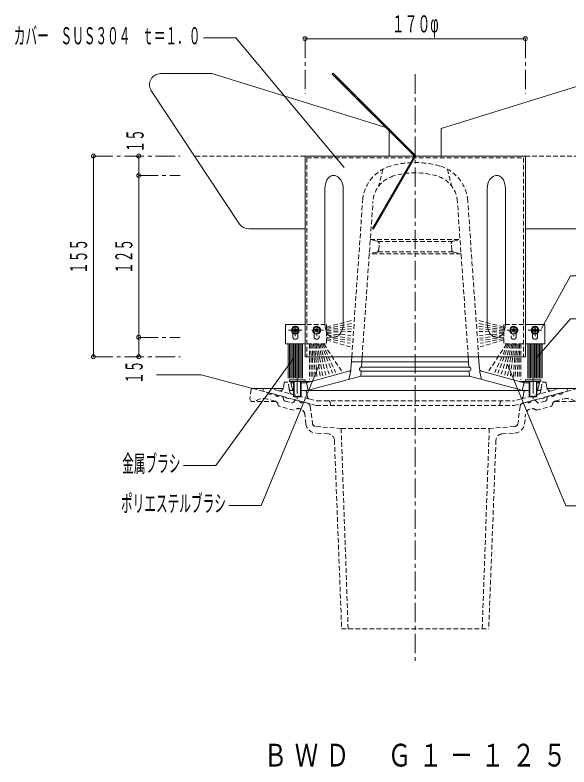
# Model space of a CAD drawing. Units: millimetres at full size, sheet at 1:3. Extents: x -309 to 334, y -545 to 530.
# Drawn here: x -309 to 119, y -545 to 35 of the extents above; entities that cross this region are included whole.
import ezdxf
from ezdxf.enums import TextEntityAlignment as Align

# ---------------------------------------------------------------- set-up
doc = ezdxf.new("R2010")
doc.units = ezdxf.units.MM
doc.header["$LTSCALE"] = 3
doc.header["$PDMODE"] = 32
doc.header["$PDSIZE"] = 3
for name, pattern in [('CHAIN1', [8, 5, -1, 1, -1]), ('CHAIN2', [12, 9, -1, 1, -1]), ('DASHED1', [1.8, 1.2, -0.6])]:
    doc.linetypes.add(name, pattern=pattern)
for name, color, linetype, lineweight in [('5-0_ 通芯', 4, 'CHAIN1', 9), ('5-2_ 鉄骨', 4, 'Continuous', 9), ('5-3_水切り', 3, 'Continuous', 9), ('5-4_イソバンド', 4, 'Continuous', 9), ('5-5_角波', 6, 'DASHED1', 9), ('5-9_建具', 4, 'DASHED1', 9), ('5-E_ 文字', 7, 'Continuous', 9), ('5-F_ 寸法', 7, 'Continuous', 9)]:
    doc.layers.add(name, color=color, linetype=linetype, lineweight=lineweight)
doc.layers.add('6-E_ 文字', color=7, linetype='Continuous')
doc.styles.add('超極細ゴシック', font='')
doc.styles.add('ＭＳ 明朝', font='')
doc.styles.get('超極細ゴシック').set_extended_font_data('超極細ゴシック')
doc.styles.get('ＭＳ 明朝').set_extended_font_data('MS Mincho')

msp = doc.modelspace()

# ---------------------------------------------------------------- linework, layer by layer
at = {"layer": '5-0_ 通芯'}
for p, q in [((0, -73.452), (-63.64, -9.812)), ((0, -10.316), (0, -463.292)), ((0, -73.452), (-32.5, -129.743))]:
    msp.add_line(p, q, dxfattribs=at)
at = {"layer": '5-2_ 鉄骨', "linetype": 'CHAIN1'}
for p, q in [((-91, -241.907), (-91, -261.168)), ((91, -241.907), (91, -261.168))]:
    msp.add_line(p, q, dxfattribs=at)
at = {"layer": '5-2_ 鉄骨'}
for p, q in [((-95, -247.494), (-96.25, -247.494)), ((-94, -247.494), (-94, -258.994)), ((-93.5, -247.494), (-93.5, -259.494)), ((-88.5, -247.494), (-88.5, -259.494)), ((-88, -247.494), (-88, -258.994)), ((88, -247.494), (88, -258.994)), ((88.5, -247.494), (88.5, -259.494)), ((93.5, -247.494), (93.5, -259.494)), ((94, -247.494), (94, -258.994)), ((95, -247.494), (96.25, -247.494)), ((-88, -258.994), (-94, -258.994)), ((-94, -258.994), (-93.5, -259.494)), ((-88.5, -259.494), (-93.5, -259.494)), ((-88, -258.994), (-88.5, -259.494)), ((88, -258.994), (94, -258.994)), ((88, -258.994), (88.5, -259.494)), ((88.5, -259.494), (93.5, -259.494)), ((94, -258.994), (93.5, -259.494))]:
    msp.add_line(p, q, dxfattribs=at)
at = {"layer": '5-2_ 鉄骨', "color": 7}
for p, q in [((-125.617, -252.85), (-101.736, -252.85)), ((125.617, -252.85), (101.736, -252.85))]:
    msp.add_line(p, q, dxfattribs=at)
msp.add_lwpolyline([(-125.617, -252.85), (-165.041, -242.287), (-199.743, -242.287)], dxfattribs=at)
at = {"layer": '5-3_水切り'}
for p, q in [((-85, -73.452), (-85, -228.452)), ((-85, -73.452), (85, -73.452)), ((85, -73.452), (85, -228.452)), ((-69.631, -98.452), (-69.631, -203.452)), ((-55.488, -98.452), (-55.488, -203.452)), ((55.488, -98.452), (55.488, -203.452)), ((69.631, -98.452), (69.631, -203.452)), ((-85, -228.452), (85, -228.452))]:
    msp.add_line(p, q, dxfattribs=at)
at = {"layer": '5-3_水切り', "linetype": 'DASHED1'}
for p, q in [((-83.5, -74.952), (-83.5, -228.452)), ((-83.5, -74.952), (83.5, -74.952)), ((83.5, -74.952), (83.5, -228.452))]:
    msp.add_line(p, q, dxfattribs=at)
at = {"layer": '5-3_水切り'}
for centre, radius, start, end in [((-51.02, -99.334), 18.632, 156.27401, 177.28557), ((-61.418, -95.442), 7.572, 131.72765, 151.56811), ((-63.714, -92.411), 3.794, 106.2563, 136.32467), ((-62.708, -95.178), 6.734, 92.76496, 107.88405), ((-63.572, -96.787), 8.353, 73.71853, 86.29762), ((-65.129, -98.064), 10.079, 55.16002, 67.24593), ((-62.551, -94.687), 5.837, 29.21698, 56.99181), ((-70.109, -99.202), 14.64, 2.93573, 30.20061), ((70.109, -99.202), 14.64, 149.79939, 177.06427), ((62.551, -94.687), 5.837, 123.00819, 150.78302), ((65.129, -98.064), 10.079, 112.75407, 124.83998), ((63.572, -96.787), 8.353, 93.70238, 106.28147), ((62.708, -95.178), 6.734, 72.11595, 87.23504), ((63.714, -92.411), 3.794, 43.67533, 73.7437), ((61.418, -95.442), 7.572, 28.43189, 48.27235), ((51.02, -99.334), 18.632, 2.71443, 23.72599), ((-51.02, -202.569), 18.632, 182.71443, 203.72599), ((-70.109, -202.702), 14.64, 329.79939, 357.06427), ((70.109, -202.702), 14.64, 182.93573, 210.20061), ((51.02, -202.569), 18.632, 336.27401, 357.28557), ((-61.418, -206.461), 7.572, 208.43189, 228.27235), ((-63.714, -209.492), 3.794, 223.67533, 253.7437), ((-62.708, -206.726), 6.734, 252.11595, 267.23504), ((-63.572, -205.117), 8.353, 273.70238, 286.28147), ((-65.129, -203.84), 10.079, 292.75407, 304.83998), ((-62.551, -207.217), 5.837, 303.00819, 330.78302), ((62.551, -207.217), 5.837, 209.21698, 236.99181), ((65.129, -203.84), 10.079, 235.16002, 247.24593), ((63.572, -205.117), 8.353, 253.71853, 266.29762), ((62.708, -206.726), 6.734, 272.76496, 287.88405), ((63.714, -209.492), 3.794, 286.2563, 316.32467), ((61.418, -206.461), 7.572, 311.72765, 331.56811)]:
    msp.add_arc(centre, radius, start, end, dxfattribs=at)
at = {"layer": '5-4_イソバンド'}
for p, q in [((-63.286, -9.459), (-63.993, -10.166)), ((-0.625, -73.534), (-63.993, -10.166)), ((0.625, -73.37), (-63.286, -9.459)), ((-135.52, -125.931), (-203.881, -22.528)), ((-20.86, -51.885), (-21.567, -52.592)), ((-20, -52.239), (-20, -73.452)), ((20, -52.239), (20, -73.452)), ((0.625, -73.37), (-32.067, -129.993)), ((-128.43, -129.743), (-85, -129.743)), ((128.43, -129.743), (85, -129.743))]:
    msp.add_line(p, q, dxfattribs=at)
at = {"layer": '5-4_イソバンド', "linetype": 'DASHED1'}
for p, q in [((-85, -73.452), (-170.215, -73.452)), ((85, -73.452), (170.215, -73.452))]:
    msp.add_line(p, q, dxfattribs=at)
at = {"layer": '5-4_イソバンド'}
for points in [[(-196.5, -9.812), (-157, -9.812), (-20, -52.239)], [(196.5, -9.812), (157, -9.812), (20, -52.239)], [(-0.625, -73.534), (-32.933, -129.493), (-32.067, -129.993)]]:
    msp.add_lwpolyline(points, dxfattribs=at)
for centre, start, end in [((-196.5, -18.312), 90, 209.73455), ((-128.43, -121.243), 213.46896, 270)]:
    msp.add_arc(centre, 8.5, start, end, dxfattribs=at)
at = {"layer": '5-5_角波'}
for p, q in [((-68.5, -205.452), (-48.828, -200.412)), ((-68.5, -206.452), (-48.997, -202.833)), ((68.5, -205.452), (48.828, -200.412)), ((68.5, -206.452), (48.997, -202.833)), ((-83.5, -203.452), (-68.5, -203.452)), ((-70.721, -207.952), (-81.216, -207.952)), ((-78, -212.952), (-78, -206.952)), ((-75.09, -206.759), (-77.193, -208.862)), ((-77.193, -207.042), (-75.09, -209.144)), ((-76.91, -206.759), (-74.807, -208.862)), ((-74.807, -207.042), (-76.91, -209.144)), ((-76, -204.464), (-76, -212.473)), ((-74, -206.952), (-74, -212.952)), ((-68.5, -203.452), (-68.5, -218.452)), ((-68.5, -207.452), (-49.146, -204.965)), ((-68.5, -208.452), (-49.272, -206.756)), ((-68.5, -209.452), (-49.415, -208.804)), ((68.5, -207.452), (49.146, -204.965)), ((68.5, -208.452), (49.272, -206.756)), ((68.5, -209.452), (49.415, -208.804)), ((68.5, -203.452), (68.5, -218.452)), ((83.5, -203.452), (68.5, -203.452)), ((70.721, -207.952), (81.216, -207.952)), ((74, -206.952), (74, -212.952)), ((76.91, -206.759), (74.807, -208.862)), ((74.807, -207.042), (76.91, -209.144)), ((75.09, -206.759), (77.193, -208.862)), ((77.193, -207.042), (75.09, -209.144)), ((76, -204.464), (76, -212.473)), ((78, -212.952), (78, -206.952)), ((-68.5, -210.452), (-49.633, -211.925)), ((-68.5, -211.452), (-49.792, -214.191)), ((-68.5, -213.452), (-49.898, -215.719)), ((-68.5, -214.452), (-50.061, -218.049)), ((68.5, -210.452), (49.633, -211.925)), ((68.5, -211.452), (49.792, -214.191)), ((68.5, -213.452), (49.898, -215.719)), ((68.5, -214.452), (50.061, -218.049)), ((-83.5, -218.452), (-68.5, -218.452)), ((-81.5, -218.452), (-81.5, -245.946)), ((-80.5, -218.452), (-80.167, -245.589)), ((-79.5, -218.452), (-78.826, -245.23)), ((-78.5, -218.452), (-77.156, -244.782)), ((-77.5, -218.452), (-75.728, -244.4)), ((-76.5, -218.452), (-73.415, -243.78)), ((-75.5, -218.452), (-71.352, -243.227)), ((-74.5, -218.452), (-69.058, -242.612)), ((-73.5, -218.452), (-66.462, -241.917)), ((-72.5, -218.452), (-63.845, -241.216)), ((-71.5, -218.452), (-61.491, -240.585)), ((-70.5, -218.452), (-56.932, -239.363)), ((-68.5, -215.452), (-50.253, -220.793)), ((68.5, -215.452), (50.253, -220.793)), ((70.5, -218.452), (56.932, -239.363)), ((71.5, -218.452), (61.491, -240.585)), ((72.5, -218.452), (63.845, -241.216)), ((73.5, -218.452), (66.462, -241.917)), ((83.5, -218.452), (68.5, -218.452)), ((74.5, -218.452), (69.058, -242.612)), ((75.5, -218.452), (71.352, -243.227)), ((76.5, -218.452), (73.415, -243.78)), ((77.5, -218.452), (75.728, -244.4)), ((78.5, -218.452), (77.156, -244.782)), ((79.5, -218.452), (78.826, -245.23)), ((80.5, -218.452), (80.167, -245.589)), ((81.5, -218.452), (81.5, -245.946))]:
    msp.add_line(p, q, dxfattribs=at)
at = {"layer": '5-5_角波', "color": 7, "linetype": 'Continuous'}
for p, q in [((-100, -203.452), (-100, -218.452)), ((-85, -203.452), (-100, -203.452)), ((-94.5, -206.952), (-94.5, -212.952)), ((-91.59, -206.759), (-93.693, -208.862)), ((-93.693, -207.042), (-91.59, -209.144)), ((-93.41, -206.759), (-91.307, -208.862)), ((-91.307, -207.042), (-93.41, -209.144)), ((-90.5, -212.952), (-90.5, -206.952)), ((85, -203.452), (100, -203.452)), ((90.5, -212.952), (90.5, -206.952)), ((93.41, -206.759), (91.307, -208.862)), ((91.307, -207.042), (93.41, -209.144)), ((91.59, -206.759), (93.693, -208.862)), ((93.693, -207.042), (91.59, -209.144)), ((94.5, -206.952), (94.5, -212.952)), ((100, -203.452), (100, -218.452)), ((-85, -218.452), (-100, -218.452)), ((-98, -218.452), (-98, -245.039)), ((-97, -218.452), (-97, -245.039)), ((-96, -218.452), (-96, -245.039)), ((-95, -218.452), (-95, -245.039)), ((-94, -218.452), (-94, -245.039)), ((-93, -218.452), (-93, -245.039)), ((-92, -218.452), (-92, -245.039)), ((-91, -218.452), (-91, -245.039)), ((-90, -218.452), (-90, -245.039)), ((-89, -218.452), (-89, -245.039)), ((-88, -218.452), (-88, -245.039)), ((-87, -218.452), (-87, -245.039)), ((85, -218.452), (100, -218.452)), ((87, -218.452), (87, -245.039)), ((88, -218.452), (88, -245.039)), ((89, -218.452), (89, -245.039)), ((90, -218.452), (90, -245.039)), ((91, -218.452), (91, -245.039)), ((92, -218.452), (92, -245.039)), ((93, -218.452), (93, -245.039)), ((94, -218.452), (94, -245.039)), ((95, -218.452), (95, -245.039)), ((96, -218.452), (96, -245.039)), ((97, -218.452), (97, -245.039)), ((98, -218.452), (98, -245.039))]:
    msp.add_line(p, q, dxfattribs=at)
at = {"layer": '5-5_角波', "color": 4, "linetype": 'CHAIN2'}
for p, q in [((-97.779, -207.952), (-87.284, -207.952)), ((-92.5, -204.464), (-92.5, -212.473)), ((97.779, -207.952), (87.284, -207.952)), ((92.5, -204.464), (92.5, -212.473))]:
    msp.add_line(p, q, dxfattribs=at)
at = {"layer": '5-5_角波', "color": 7, "linetype": 'Continuous'}
for centre, radius in [((-92.5, -207.952), 3), ((-92.5, -207.952), 2.5), ((92.5, -207.952), 3), ((92.5, -207.952), 2.5)]:
    msp.add_circle(centre, radius, dxfattribs=at)
at = {"layer": '5-5_角波'}
for centre, radius in [((-76, -207.952), 3), ((-76, -207.952), 2.5), ((76, -207.952), 3), ((76, -207.952), 2.5)]:
    msp.add_circle(centre, radius, dxfattribs=at)
at = {"layer": '5-5_角波', "color": 7, "linetype": 'Continuous'}
for centre, start, end in [((-92.5, -206.952), 90, 180), ((-92.5, -206.952), 0, 90), ((92.5, -206.952), 90, 180), ((92.5, -206.952), 0, 90), ((-92.5, -212.952), 180, 270), ((-92.5, -212.952), 270, 0), ((92.5, -212.952), 180, 270), ((92.5, -212.952), 270, 0)]:
    msp.add_arc(centre, 2, start, end, dxfattribs=at)
at = {"layer": '5-5_角波'}
for centre, start, end in [((-76, -206.952), 90, 180), ((-76, -206.952), 0, 90), ((76, -206.952), 90, 180), ((76, -206.952), 0, 90), ((-76, -212.952), 180, 270), ((-76, -212.952), 270, 0), ((76, -212.952), 180, 270), ((76, -212.952), 270, 0)]:
    msp.add_arc(centre, 2, start, end, dxfattribs=at)
at = {"layer": '5-9_建具', "color": 134, "lineweight": 5}
for p, q in [((-25, -83.639), (-28, -96.486)), ((25, -83.639), (28, -96.486)), ((-48.971, -228.452), (-40.539, -107.871)), ((-40.951, -228.452), (-32.558, -108.429)), ((40.951, -228.452), (32.558, -108.429)), ((48.971, -228.452), (40.539, -107.871)), ((-34.623, -137.952), (34.623, -137.952)), ((-29.402, -139.085), (-34.623, -137.952)), ((29.402, -139.085), (34.623, -137.952)), ((-28.61, -139.452), (28.61, -139.452)), ((-28.165, -145.945), (-27.831, -141.179)), ((28.165, -145.945), (27.831, -141.179)), ((-29.747, -147.763), (-35.392, -148.952)), ((35.392, -148.952), (-35.392, -148.952)), ((29.023, -147.452), (-29.023, -147.452)), ((29.747, -147.763), (35.392, -148.952))]:
    msp.add_line(p, q, dxfattribs=at)
at = {"layer": '5-9_建具', "color": 7, "linetype": 'Continuous'}
for p, q in [((-49.63, -237.888), (-48.971, -228.452)), ((-41.51, -236.452), (-40.951, -228.452)), ((41.51, -236.452), (40.951, -228.452)), ((49.63, -237.888), (48.971, -228.452)), ((-49.25, -232.452), (41.231, -232.452)), ((-41.51, -236.452), (41.51, -236.452)), ((-42, -243.452), (-79.5, -253.5)), ((-49.73, -239.311), (-51.23, -245.925)), ((-42, -243.452), (-41.719, -239.437)), ((-42, -243.452), (42, -243.452)), ((-41.51, -239.452), (41.51, -239.452)), ((42, -243.452), (41.719, -239.437)), ((42, -243.452), (79.5, -253.5)), ((49.73, -239.311), (51.23, -245.925)), ((51.108, -239.681), (84, -248.494)), ((-97, -246.368), (-97, -247.494)), ((-80.268, -247.494), (-97, -247.494)), ((-96, -248.494), (-95, -247.494)), ((-96, -248.494), (-94.5, -254.494)), ((-94, -248.494), (-96, -248.494)), ((-84, -248.494), (-83, -247.494)), ((-84, -248.494), (-82.5, -254.494)), ((80.268, -247.494), (97, -247.494)), ((84, -248.494), (82.5, -254.494)), ((84, -248.494), (83, -247.494)), ((84, -248.494), (88, -248.494)), ((85, -246.368), (97, -246.368)), ((85, -246.368), (85, -247.494)), ((94, -248.494), (96, -248.494)), ((96, -248.494), (94.5, -254.494)), ((96, -248.494), (95, -247.494)), ((97, -246.368), (97, -247.494)), ((-94, -254.494), (-94.5, -254.494)), ((-88, -254.494), (88, -254.494)), ((-79.5, -253.5), (-82.5, -254.494)), ((79.5, -253.5), (82.5, -254.494)), ((94, -254.494), (94.5, -254.494))]:
    msp.add_line(p, q, dxfattribs=at)
at = {"layer": '5-9_建具'}
for p, q in [((-101.55, -252.137), (-101, -247.994)), ((-98, -247.994), (-101, -247.994)), ((-97.126, -253.24), (-98, -247.994)), ((97.126, -253.24), (98, -247.994)), ((98, -247.994), (101, -247.994)), ((101.55, -252.137), (101, -247.994)), ((-126.61, -253.726), (-127.5, -260.85)), ((-125.5, -252.85), (-113.644, -256.027)), ((-117.5, -254.994), (-117, -252.994)), ((-100, -259.683), (-117.5, -254.994)), ((-111.441, -252.994), (-117, -252.994)), ((-105.3, -254.639), (-111.441, -252.994)), ((-81.752, -260.949), (-105.3, -254.639)), ((-96.711, -255.727), (-97.126, -253.24)), ((-95.646, -254.494), (-94, -254.494)), ((-88, -254.494), (-85.275, -254.494)), ((81.752, -260.949), (105.3, -254.639)), ((88, -254.494), (85.275, -254.494)), ((95.646, -254.494), (94, -254.494)), ((96.711, -255.727), (97.126, -253.24)), ((100, -259.683), (117.5, -254.994)), ((105.3, -254.639), (111.441, -252.994)), ((111.441, -252.994), (117, -252.994)), ((125.5, -252.85), (113.644, -256.027)), ((117.5, -254.994), (117, -252.994)), ((-126.5, -262.85), (-127.5, -260.85)), ((-108.123, -262.683), (-114.121, -261.076)), ((-110.746, -256.804), (-107.849, -257.58)), ((-102.65, -258.973), (-104.951, -258.356)), ((-101.929, -259.738), (-101.567, -261.511)), ((-100, -259.683), (-99, -260.469)), ((-97, -261.005), (-99, -260.469)), ((-96, -260.755), (-97, -261.005)), ((-76.447, -265.994), (-96, -260.755)), ((-83.794, -255.752), (-83.208, -259.34)), ((-81.752, -260.949), (-75.986, -262.494)), ((81.752, -260.949), (75.986, -262.494)), ((76.447, -265.994), (96, -260.755)), ((83.794, -255.752), (83.208, -259.34)), ((96, -260.755), (97, -261.005)), ((97, -261.005), (99, -260.469)), ((100, -259.683), (99, -260.469)), ((101.929, -259.738), (101.567, -261.511)), ((102.65, -258.973), (104.951, -258.356)), ((110.746, -256.804), (107.849, -257.58)), ((108.123, -262.683), (114.121, -261.076)), ((-107.656, -262.85), (-126.5, -262.85)), ((-105.961, -264.979), (-105.846, -265.541)), ((-93.499, -269.707), (-104.764, -266.689)), ((-100.485, -262.659), (-95.515, -263.991)), ((-92.804, -262.183), (-94.004, -263.537)), ((-89.496, -262.498), (-91.797, -261.881)), ((-83.138, -264.201), (-86.598, -263.274)), ((-80.936, -266.733), (-79.341, -279.727)), ((-76.447, -265.994), (76.447, -265.994)), ((-75.986, -262.494), (75.986, -262.494)), ((-65.793, -263.219), (-65, -265.994)), ((65.793, -263.219), (65, -265.994)), ((80.936, -266.733), (79.341, -279.727)), ((83.138, -264.201), (86.598, -263.274)), ((89.496, -262.498), (91.797, -261.881)), ((92.804, -262.183), (94.004, -263.537)), ((93.499, -269.707), (104.764, -266.689)), ((100.485, -262.659), (95.515, -263.991)), ((105.961, -264.979), (105.846, -265.541)), ((107.656, -262.85), (126.5, -262.85)), ((-84.304, -280.336), (-85.224, -272.844)), ((84.304, -280.336), (85.224, -272.844)), ((-76.527, -282.357), (-57.15, -283.712)), ((-57.15, -283.712), (57.15, -283.712)), ((-57.15, -283.712), (-51.75, -438.512)), ((57.15, -283.712), (51.75, -438.512)), ((76.527, -282.357), (57.15, -283.712)), ((-66.976, -288.037), (-76.921, -287.342)), ((66.976, -288.037), (76.921, -287.342)), ((-62.328, -292.834), (-56.75, -438.512)), ((62.328, -292.834), (56.75, -438.512)), ((-56.75, -438.512), (56.75, -438.512))]:
    msp.add_line(p, q, dxfattribs=at)
at = {"layer": '5-9_建具', "color": 7, "linetype": 'Continuous'}
for points in [[(-51.108, -239.681), (-84, -248.494), (-88, -248.494)], [(-97, -246.368), (-85, -246.368), (-85, -247.494)]]:
    msp.add_lwpolyline(points, dxfattribs=at)
at = {"layer": '5-9_建具', "color": 134, "lineweight": 5}
for centre, radius, start, end in [((-10.612, -109.964), 30, 106.21596, 175.99994), ((0, -146.452), 68, 73.78406, 106.21594), ((10.612, -109.964), 30, 4.00006, 73.78404), ((0, -146.452), 60, 73.78406, 106.21594), ((-10.612, -109.964), 22, 106.21596, 175.99994), ((10.612, -109.964), 22, 4.00006, 73.78404), ((-29.826, -141.039), 2, 355.99968, 77.75664), ((29.826, -141.039), 2, 102.24336, 184.00032), ((-30.16, -145.806), 2, 281.89342, 355.99968), ((30.16, -145.806), 2, 184.00032, 258.10658)]:
    msp.add_arc(centre, radius, start, end, dxfattribs=at)
at = {"layer": '5-9_建具', "color": 7, "linetype": 'Continuous'}
for centre, radius, start, end in [((-51.626, -237.749), 2, 285.00021, 356.0011), ((-41.51, -237.952), 1.5, 90, 270), ((41.51, -237.952), 1.5, 270, 90), ((51.626, -237.749), 2, 183.9989, 254.99979)]:
    msp.add_arc(centre, radius, start, end, dxfattribs=at)
at = {"layer": '5-9_建具'}
for centre, radius, start, end in [((-125.617, -253.85), 1, 90, 172.87323), ((-104.524, -251.742), 3, 254.99991, 352.43431), ((-95.646, -252.994), 1.5, 189.45952, 270), ((-85.275, -255.994), 1.5, 9.27983, 90), ((85.275, -255.994), 1.5, 90, 170.72017), ((95.646, -252.994), 1.5, 270, 350.54048), ((104.524, -251.742), 3, 187.56569, 285.00009), ((-116.968, -271.701), 11, 75.00029, 126.42915), ((-112.034, -255.812), 1.625, 187.61929, 322.3797), ((-106.238, -257.365), 1.625, 187.62059, 322.37891), ((-102.909, -259.939), 1, 11.56642, 75.00078), ((-94.739, -255.399), 2, 189.45839, 254.99998), ((-81.234, -259.017), 2, 189.27843, 254.99948), ((81.234, -259.017), 2, 285.00052, 350.72157), ((94.739, -255.399), 2, 285.00002, 350.54161), ((102.909, -259.939), 1, 104.99922, 168.43358), ((106.238, -257.365), 1.625, 217.62109, 352.37941), ((112.034, -255.812), 1.625, 217.6203, 352.38071), ((116.968, -271.701), 11, 53.57085, 104.99971), ((-108.9, -265.581), 3, 11.56622, 75.00026), ((-104.376, -265.24), 1.5, 191.56641, 255.00116), ((-100.097, -261.21), 1.5, 191.5649, 254.99991), ((-95.126, -262.542), 1.5, 254.99991, 318.43558), ((-92.056, -262.847), 1, 75.00023, 138.43498), ((-87.885, -262.282), 1.625, 187.62059, 322.38074), ((-83.914, -267.099), 3, 7.00002, 75.00002), ((-66.754, -263.494), 1, 15.94598, 90), ((66.754, -263.494), 1, 90, 164.05402), ((83.914, -267.099), 3, 104.99998, 172.99998), ((87.885, -262.282), 1.625, 217.61926, 352.37941), ((92.056, -262.847), 1, 41.56502, 104.99977), ((95.126, -262.542), 1.5, 221.56442, 285.00009), ((100.097, -261.21), 1.5, 285.00009, 348.4351), ((104.376, -265.24), 1.5, 284.99884, 348.43359), ((108.9, -265.581), 3, 104.99974, 168.43378), ((-90.186, -273.453), 5, 6.99977, 131.48514), ((90.186, -273.453), 5, 48.51486, 173.00023), ((-76.363, -279.361), 8, 186.99986, 266.00005), ((-76.363, -279.361), 3, 186.99986, 266.00005), ((76.363, -279.361), 3, 273.99995, 353.00014), ((76.363, -279.361), 8, 273.99995, 353.00014), ((-67.325, -293.025), 5, 2.19325, 85.99998), ((67.325, -293.025), 5, 94.00002, 177.80675)]:
    msp.add_arc(centre, radius, start, end, dxfattribs=at)
at = {"layer": '5-E_ 文字'}
for points in [[(-163.395, 17.86), (-138.513, 17.86), (-54.932, -82.342)], [(144.759, -166.017), (119.877, -166.017), (97.493, -206.66)], [(144.759, -199.16), (119.877, -199.16), (93.588, -229.18)], [(-178.761, -312.473), (-153.879, -312.473), (-94.225, -229.924)], [(-143.712, -343.278), (-118.831, -343.278), (-73.78, -234.159)], [(141.232, -343.53), (116.351, -343.53), (71.3, -234.41)]]:
    msp.add_lwpolyline(points, dxfattribs=at)
at = {"layer": '5-F_ 寸法'}
for p, q in [((-85, 17.144), (85, 17.144)), ((-248.326, -73.452), (-248.326, -228.452)), ((-213.326, -73.452), (-213.326, -88.452)), ((-213.326, -88.452), (-213.326, -213.452)), ((-213.326, -213.452), (-213.326, -228.452))]:
    msp.add_line(p, q, dxfattribs=at)
at = {"layer": '5-F_ 寸法', "linetype": 'CHAIN1'}
for p, q in [((-85, 17.144), (-85, -25.243)), ((85, 17.144), (85, -25.243)), ((-248.326, -73.452), (-181.42, -73.452)), ((-213.326, -88.452), (-181.42, -88.452)), ((-213.326, -213.452), (-181.42, -213.452)), ((-248.326, -228.452), (-181.42, -228.452))]:
    msp.add_line(p, q, dxfattribs=at)
at = {"layer": '5-F_ 寸法'}
for p in [(-85, 17.144), (85, 17.144), (85, 17.144), (-248.326, -73.452), (-213.326, -73.452), (-213.326, -88.452), (-213.326, -213.452), (-248.326, -228.452), (-213.326, -228.452)]:
    msp.add_point(p, dxfattribs=at)

# ---------------------------------------------------------------- texts
at = {"layer": '5-E_ 文字', "style": '超極細ゴシック', "width": 0.5}
for s, p in [('カバー\u3000ＳＵＳ３０４\u3000ｔ＝１．０', (-309.764, 8.888)), ('金属ブラシ', (-226.13, -321.445)), ('ポリエステルブラシ', (-227.081, -352.25))]:
    msp.add_text(s, height=13.2, dxfattribs=at).set_placement(p, align=Align.BOTTOM_LEFT)
at = {"layer": '5-F_ 寸法', "style": '超極細ゴシック', "width": 0.55}
msp.add_text('１７０φ', height=13.2, dxfattribs=at).set_placement((-18, 18.044), align=Align.BOTTOM_LEFT)
at = {"layer": '5-F_ 寸法', "style": '超極細ゴシック', "width": 0.5}
for s, p in [('１５', (-205.597, -70.718)), ('１５５', (-249.226, -164.452)), ('１２５', (-214.226, -164.452)), ('１５', (-206.382, -249.351))]:
    msp.add_text(s, height=13.2, rotation=90, dxfattribs=at).set_placement(p, align=Align.BOTTOM_LEFT)
at = {"layer": '6-E_ 文字', "insert": (-116.846, -545.173), "char_height": 17.6, "attachment_point": 7, "style": 'ＭＳ 明朝'}
msp.add_mtext('\\T1.33;\\W0.75;ＢＷＤ\u3000Ｇ１－１２５', dxfattribs=at)

doc.saveas('drawing.dxf')
